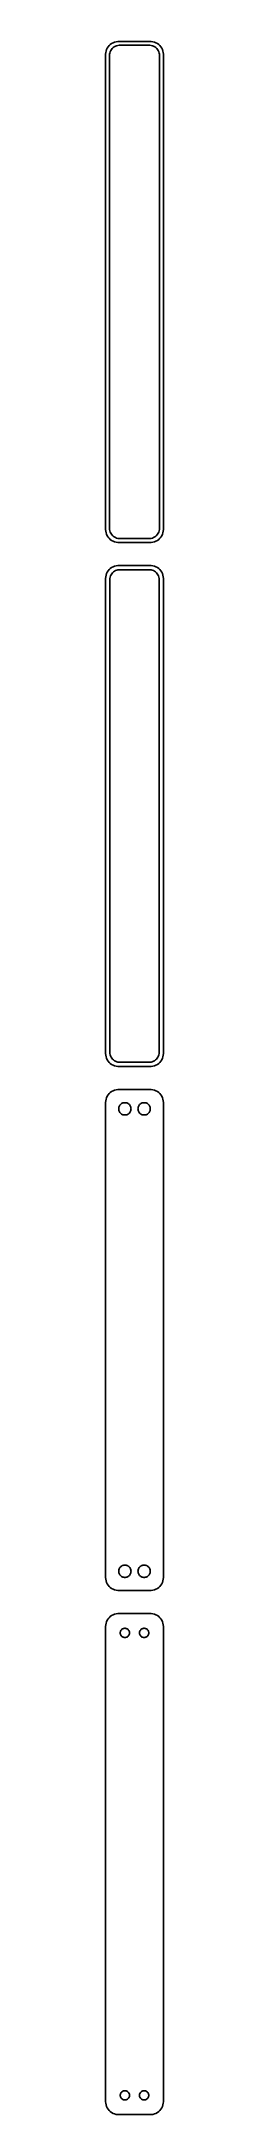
# Model space of a CAD drawing. Header units: metres. Extents: x -11 to 11, y 515 to 1321.
import ezdxf

# ---------------------------------------------------------------- set-up
doc = ezdxf.new("R2010")
doc.units = ezdxf.units.M

msp = doc.modelspace()

# ---------------------------------------------------------------- linework, layer by layer
for p, q in [((-11.2106, 1317.13), (-11.25, 1316.5)), ((-11.25, 1316.5), (-11.25, 1131.5)), ((-11.0929, 1317.74), (-11.2106, 1317.13)), ((-10.8989, 1318.34), (-11.0929, 1317.74)), ((-10.6315, 1318.91), (-10.8989, 1318.34)), ((-10.2951, 1319.44), (-10.6315, 1318.91)), ((-9.89484, 1319.92), (-10.2951, 1319.44)), ((-9.43712, 1320.35), (-9.89484, 1319.92)), ((-9.75, 1316), (-9.71844, 1316.5)), ((-9.75, 1132), (-9.75, 1316)), ((-9.71844, 1316.5), (-9.62433, 1316.99)), ((-9.62433, 1316.99), (-9.4691, 1317.47)), ((-9.4691, 1317.47), (-9.25522, 1317.93)), ((-8.92912, 1320.72), (-9.43712, 1320.35)), ((-9.25522, 1317.93), (-8.98605, 1318.35)), ((-8.98605, 1318.35), (-8.66586, 1318.74)), ((-8.37889, 1321.02), (-8.92912, 1320.72)), ((-8.66586, 1318.74), (-8.29968, 1319.08)), ((-7.79507, 1321.26), (-8.37889, 1321.02)), ((-8.29968, 1319.08), (-7.8933, 1319.38)), ((-7.8933, 1319.38), (-7.45311, 1319.62)), ((-7.1869, 1321.41), (-7.79507, 1321.26)), ((-7.45311, 1319.62), (-6.98605, 1319.8)), ((-6.56395, 1321.49), (-7.1869, 1321.41)), ((-6.98605, 1319.8), (-6.49951, 1319.93)), ((6.56395, 1321.49), (-6.56395, 1321.49)), ((-6.49951, 1319.93), (-6.00116, 1319.99)), ((-6.00116, 1319.99), (6.00116, 1319.99)), ((6.00116, 1319.99), (6.49951, 1319.93)), ((6.49951, 1319.93), (6.98605, 1319.8)), ((7.1869, 1321.41), (6.56395, 1321.49)), ((6.98605, 1319.8), (7.45311, 1319.62)), ((7.79507, 1321.26), (7.1869, 1321.41)), ((7.45311, 1319.62), (7.8933, 1319.38)), ((8.37889, 1321.02), (7.79507, 1321.26)), ((7.8933, 1319.38), (8.29968, 1319.08)), ((8.29968, 1319.08), (8.66586, 1318.74)), ((8.92912, 1320.72), (8.37889, 1321.02)), ((8.66586, 1318.74), (8.98605, 1318.35)), ((9.43712, 1320.35), (8.92912, 1320.72)), ((8.98605, 1318.35), (9.25522, 1317.93)), ((9.25522, 1317.93), (9.4691, 1317.47)), ((9.89484, 1319.92), (9.43712, 1320.35)), ((9.4691, 1317.47), (9.62433, 1316.99)), ((9.62433, 1316.99), (9.71844, 1316.5)), ((9.71844, 1316.5), (9.75, 1316)), ((9.75, 1316), (9.75, 1132)), ((10.2951, 1319.44), (9.89484, 1319.92)), ((10.6315, 1318.91), (10.2951, 1319.44)), ((10.8989, 1318.34), (10.6315, 1318.91)), ((11.0929, 1317.74), (10.8989, 1318.34)), ((11.2106, 1317.13), (11.0929, 1317.74)), ((11.25, 1316.5), (11.2106, 1317.13)), ((11.25, 1131.5), (11.25, 1316.5)), ((-11.25, 1131.5), (-11.2106, 1130.87)), ((-11.2106, 1130.87), (-11.0929, 1130.26)), ((-11.0929, 1130.26), (-10.8989, 1129.66)), ((-9.71844, 1131.5), (-9.75, 1132)), ((-9.62433, 1131.01), (-9.71844, 1131.5)), ((-9.4691, 1130.53), (-9.62433, 1131.01)), ((-9.25522, 1130.07), (-9.4691, 1130.53)), ((-8.98605, 1129.65), (-9.25522, 1130.07)), ((9.25522, 1130.07), (8.98605, 1129.65)), ((9.4691, 1130.53), (9.25522, 1130.07)), ((9.62433, 1131.01), (9.4691, 1130.53)), ((9.71844, 1131.5), (9.62433, 1131.01)), ((9.75, 1132), (9.71844, 1131.5)), ((10.8989, 1129.66), (11.0929, 1130.26)), ((11.0929, 1130.26), (11.2106, 1130.87)), ((11.2106, 1130.87), (11.25, 1131.5)), ((-10.8989, 1129.66), (-10.6315, 1129.09)), ((-10.6315, 1129.09), (-10.2951, 1128.56)), ((-10.2951, 1128.56), (-9.89484, 1128.08)), ((-9.89484, 1128.08), (-9.43712, 1127.65)), ((-9.43712, 1127.65), (-8.92912, 1127.28)), ((-8.66586, 1129.26), (-8.98605, 1129.65)), ((-8.92912, 1127.28), (-8.37889, 1126.98)), ((-8.29968, 1128.92), (-8.66586, 1129.26)), ((-8.37889, 1126.98), (-7.79507, 1126.74)), ((-7.8933, 1128.62), (-8.29968, 1128.92)), ((-7.45311, 1128.38), (-7.8933, 1128.62)), ((-7.79507, 1126.74), (-7.1869, 1126.59)), ((-6.98605, 1128.2), (-7.45311, 1128.38)), ((-7.1869, 1126.59), (-6.56395, 1126.51)), ((-6.49951, 1128.07), (-6.98605, 1128.2)), ((-6.56395, 1126.51), (6.56395, 1126.51)), ((-6.00116, 1128.01), (-6.49951, 1128.07)), ((6.00116, 1128.01), (-6.00116, 1128.01)), ((6.49951, 1128.07), (6.00116, 1128.01)), ((6.98605, 1128.2), (6.49951, 1128.07)), ((6.56395, 1126.51), (7.1869, 1126.59)), ((7.45311, 1128.38), (6.98605, 1128.2)), ((7.1869, 1126.59), (7.79507, 1126.74)), ((7.8933, 1128.62), (7.45311, 1128.38)), ((7.79507, 1126.74), (8.37889, 1126.98)), ((8.29968, 1128.92), (7.8933, 1128.62)), ((8.66586, 1129.26), (8.29968, 1128.92)), ((8.37889, 1126.98), (8.92912, 1127.28)), ((8.98605, 1129.65), (8.66586, 1129.26)), ((8.92912, 1127.28), (9.43712, 1127.65)), ((9.43712, 1127.65), (9.89484, 1128.08)), ((9.89484, 1128.08), (10.2951, 1128.56)), ((10.2951, 1128.56), (10.6315, 1129.09)), ((10.6315, 1129.09), (10.8989, 1129.66)), ((-11.0929, 1113.74), (-11.2106, 1113.13)), ((-10.8989, 1114.34), (-11.0929, 1113.74)), ((-10.6315, 1114.91), (-10.8989, 1114.34)), ((-10.2951, 1115.44), (-10.6315, 1114.91)), ((-9.89484, 1115.92), (-10.2951, 1115.44)), ((-9.43712, 1116.35), (-9.89484, 1115.92)), ((-8.92912, 1116.72), (-9.43712, 1116.35)), ((-9.35068, 1113.43), (-9.1436, 1113.87)), ((-9.1436, 1113.87), (-8.88301, 1114.28)), ((-8.37889, 1117.02), (-8.92912, 1116.72)), ((-8.88301, 1114.28), (-8.57301, 1114.65)), ((-8.57301, 1114.65), (-8.21851, 1114.98)), ((-7.79507, 1117.26), (-8.37889, 1117.02)), ((-8.21851, 1114.98), (-7.82506, 1115.27)), ((-7.82506, 1115.27), (-7.39888, 1115.5)), ((-7.1869, 1117.41), (-7.79507, 1117.26)), ((-7.39888, 1115.5), (-6.9467, 1115.68)), ((-6.56395, 1117.49), (-7.1869, 1117.41)), ((-6.9467, 1115.68), (-6.47565, 1115.8)), ((6.56395, 1117.49), (-6.56395, 1117.49)), ((-6.47565, 1115.8), (-5.99316, 1115.86)), ((-5.99316, 1115.86), (5.99316, 1115.86)), ((5.99316, 1115.86), (6.47565, 1115.8)), ((6.47565, 1115.8), (6.9467, 1115.68)), ((7.1869, 1117.41), (6.56395, 1117.49)), ((6.9467, 1115.68), (7.39888, 1115.5)), ((7.79507, 1117.26), (7.1869, 1117.41)), ((7.39888, 1115.5), (7.82506, 1115.27)), ((8.37889, 1117.02), (7.79507, 1117.26)), ((7.82506, 1115.27), (8.21851, 1114.98)), ((8.21851, 1114.98), (8.57301, 1114.65)), ((8.92912, 1116.72), (8.37889, 1117.02)), ((8.57301, 1114.65), (8.88301, 1114.28)), ((8.88301, 1114.28), (9.1436, 1113.87)), ((9.43712, 1116.35), (8.92912, 1116.72)), ((9.1436, 1113.87), (9.35068, 1113.43)), ((9.89484, 1115.92), (9.43712, 1116.35)), ((10.2951, 1115.44), (9.89484, 1115.92)), ((10.6315, 1114.91), (10.2951, 1115.44)), ((10.8989, 1114.34), (10.6315, 1114.91)), ((11.0929, 1113.74), (10.8989, 1114.34)), ((11.2106, 1113.13), (11.0929, 1113.74)), ((-11.2106, 1113.13), (-11.25, 1112.5)), ((-11.25, 1112.5), (-11.25, 927.5)), ((-9.62262, 1112), (-9.59209, 1112.49)), ((-9.62262, 928), (-9.62262, 1112)), ((-9.59209, 1112.49), (-9.50096, 1112.96)), ((-9.50096, 1112.96), (-9.35068, 1113.43)), ((9.35068, 1113.43), (9.50096, 1112.96)), ((9.50096, 1112.96), (9.59209, 1112.49)), ((9.59209, 1112.49), (9.62262, 1112)), ((9.62262, 1112), (9.62262, 928)), ((11.25, 1112.5), (11.2106, 1113.13)), ((11.25, 927.5), (11.25, 1112.5)), ((-11.25, 927.5), (-11.2106, 926.873)), ((-11.2106, 926.873), (-11.0929, 926.257)), ((-11.0929, 926.257), (-10.8989, 925.659)), ((-10.8989, 925.659), (-10.6315, 925.091)), ((-10.6315, 925.091), (-10.2951, 924.561)), ((-10.2951, 924.561), (-9.89484, 924.077)), ((-9.89484, 924.077), (-9.43712, 923.647)), ((-9.59209, 927.515), (-9.62262, 928)), ((-9.50096, 927.037), (-9.59209, 927.515)), ((-9.35068, 926.574), (-9.50096, 927.037)), ((-9.43712, 923.647), (-8.92912, 923.278)), ((-9.1436, 926.134), (-9.35068, 926.574)), ((-8.88301, 925.724), (-9.1436, 926.134)), ((-8.92912, 923.278), (-8.37889, 922.976)), ((-8.57301, 925.349), (-8.88301, 925.724)), ((-8.21851, 925.016), (-8.57301, 925.349)), ((-8.37889, 922.976), (-7.79507, 922.745)), ((-7.82506, 924.73), (-8.21851, 925.016)), ((-7.39888, 924.496), (-7.82506, 924.73)), ((-7.79507, 922.745), (-7.1869, 922.589)), ((-6.9467, 924.317), (-7.39888, 924.496)), ((-7.1869, 922.589), (-6.56395, 922.51)), ((-6.47565, 924.196), (-6.9467, 924.317)), ((-6.56395, 922.51), (6.56395, 922.51)), ((-5.99316, 924.135), (-6.47565, 924.196)), ((5.99316, 924.135), (-5.99316, 924.135)), ((6.47565, 924.196), (5.99316, 924.135)), ((6.9467, 924.317), (6.47565, 924.196)), ((6.56395, 922.51), (7.1869, 922.589)), ((7.39888, 924.496), (6.9467, 924.317)), ((7.1869, 922.589), (7.79507, 922.745)), ((7.82506, 924.73), (7.39888, 924.496)), ((7.79507, 922.745), (8.37889, 922.976)), ((8.21851, 925.016), (7.82506, 924.73)), ((8.57301, 925.349), (8.21851, 925.016)), ((8.37889, 922.976), (8.92912, 923.278)), ((8.88301, 925.724), (8.57301, 925.349)), ((9.1436, 926.134), (8.88301, 925.724)), ((8.92912, 923.278), (9.43712, 923.647)), ((9.35068, 926.574), (9.1436, 926.134)), ((9.50096, 927.037), (9.35068, 926.574)), ((9.43712, 923.647), (9.89484, 924.077)), ((9.59209, 927.515), (9.50096, 927.037)), ((9.62262, 928), (9.59209, 927.515)), ((9.89484, 924.077), (10.2951, 924.561)), ((10.2951, 924.561), (10.6315, 925.091)), ((10.6315, 925.091), (10.8989, 925.659)), ((10.8989, 925.659), (11.0929, 926.257)), ((11.0929, 926.257), (11.2106, 926.873)), ((11.2106, 926.873), (11.25, 927.5)), ((-9.89484, 911.923), (-10.2951, 911.439)), ((-9.43712, 912.353), (-9.89484, 911.923)), ((-8.92912, 912.722), (-9.43712, 912.353)), ((-8.37889, 913.024), (-8.92912, 912.722)), ((-7.79507, 913.255), (-8.37889, 913.024)), ((-7.1869, 913.411), (-7.79507, 913.255)), ((-6.56395, 913.49), (-7.1869, 913.411)), ((6.56395, 913.49), (-6.56395, 913.49)), ((7.1869, 913.411), (6.56395, 913.49)), ((7.79507, 913.255), (7.1869, 913.411)), ((8.37889, 913.024), (7.79507, 913.255)), ((8.92912, 912.722), (8.37889, 913.024)), ((9.43712, 912.353), (8.92912, 912.722)), ((9.89484, 911.923), (9.43712, 912.353)), ((10.2951, 911.439), (9.89484, 911.923)), ((-11.2106, 909.127), (-11.25, 908.5)), ((-11.25, 908.5), (-11.25, 723.5)), ((-11.0929, 909.743), (-11.2106, 909.127)), ((-10.8989, 910.341), (-11.0929, 909.743)), ((-10.6315, 910.909), (-10.8989, 910.341)), ((-10.2951, 911.439), (-10.6315, 910.909)), ((-6.14999, 906), (-6.13107, 906.301)), ((-6.13107, 905.699), (-6.14999, 906)), ((-6.13107, 906.301), (-6.07458, 906.597)), ((-6.07458, 905.403), (-6.13107, 905.699)), ((-6.07458, 906.597), (-5.98146, 906.883)), ((-5.98146, 905.117), (-6.07458, 905.403)), ((-5.98146, 906.883), (-5.85313, 907.156)), ((-5.85313, 904.844), (-5.98146, 905.117)), ((-5.85313, 907.156), (-5.69164, 907.411)), ((-5.69164, 904.589), (-5.85313, 904.844)), ((-5.69164, 907.411), (-5.49951, 907.643)), ((-5.49951, 904.357), (-5.69164, 904.589)), ((-5.49951, 907.643), (-5.27982, 907.849)), ((-5.27982, 904.151), (-5.49951, 904.357)), ((-5.27982, 907.849), (-5.03598, 908.026)), ((-5.03598, 903.974), (-5.27982, 904.151)), ((-5.03598, 908.026), (-4.77187, 908.172)), ((-4.77187, 903.828), (-5.03598, 903.974)), ((-4.77187, 908.172), (-4.49164, 908.283)), ((-4.49164, 903.717), (-4.77187, 903.828)), ((-4.49164, 908.283), (-4.19971, 908.357)), ((-4.19971, 908.357), (-3.9007, 908.395)), ((-3.9007, 908.395), (-3.59929, 908.395)), ((-3.59929, 908.395), (-3.30028, 908.357)), ((-3.30028, 908.357), (-3.00835, 908.283)), ((-3.00835, 908.283), (-2.72812, 908.172)), ((-2.72812, 903.828), (-3.00835, 903.717)), ((-2.72812, 908.172), (-2.464, 908.026)), ((-2.464, 903.974), (-2.72812, 903.828)), ((-2.464, 908.026), (-2.22017, 907.849)), ((-2.22017, 904.151), (-2.464, 903.974)), ((-2.22017, 907.849), (-2.00047, 907.643)), ((-2.00047, 904.357), (-2.22017, 904.151)), ((-2.00047, 907.643), (-1.80835, 907.411)), ((-1.80835, 904.589), (-2.00047, 904.357)), ((-1.80835, 907.411), (-1.64685, 907.156)), ((-1.64685, 904.844), (-1.80835, 904.589)), ((-1.64685, 907.156), (-1.51852, 906.883)), ((-1.51852, 905.117), (-1.64685, 904.844)), ((-1.51852, 906.883), (-1.4254, 906.597)), ((-1.4254, 905.403), (-1.51852, 905.117)), ((-1.4254, 906.597), (-1.36891, 906.301)), ((-1.36891, 905.699), (-1.4254, 905.403)), ((-1.36891, 906.301), (-1.34999, 906)), ((-1.34999, 906), (-1.36891, 905.699)), ((1.34999, 906), (1.36891, 906.301)), ((1.36891, 905.699), (1.34999, 906)), ((1.36891, 906.301), (1.4254, 906.597)), ((1.4254, 905.403), (1.36891, 905.699)), ((1.4254, 906.597), (1.51852, 906.883)), ((1.51852, 905.117), (1.4254, 905.403)), ((1.51852, 906.883), (1.64685, 907.156)), ((1.64685, 904.844), (1.51852, 905.117)), ((1.64685, 907.156), (1.80835, 907.411)), ((1.80835, 904.589), (1.64685, 904.844)), ((1.80835, 907.411), (2.00047, 907.643)), ((2.00047, 904.357), (1.80835, 904.589)), ((2.00047, 907.643), (2.22017, 907.849)), ((2.22017, 904.151), (2.00047, 904.357)), ((2.22017, 907.849), (2.464, 908.026)), ((2.464, 903.974), (2.22017, 904.151)), ((2.464, 908.026), (2.72812, 908.172)), ((2.72812, 903.828), (2.464, 903.974)), ((2.72812, 908.172), (3.00835, 908.283)), ((3.00835, 903.717), (2.72812, 903.828)), ((3.00835, 908.283), (3.30028, 908.357)), ((3.30028, 908.357), (3.59929, 908.395)), ((3.59929, 908.395), (3.9007, 908.395)), ((3.9007, 908.395), (4.19971, 908.357)), ((4.19971, 908.357), (4.49164, 908.283)), ((4.49164, 908.283), (4.77187, 908.172)), ((4.77187, 903.828), (4.49164, 903.717)), ((4.77187, 908.172), (5.03598, 908.026)), ((5.03598, 903.974), (4.77187, 903.828)), ((5.03598, 908.026), (5.27982, 907.849)), ((5.27982, 904.151), (5.03598, 903.974)), ((5.27982, 907.849), (5.49951, 907.643)), ((5.49951, 904.357), (5.27982, 904.151)), ((5.49951, 907.643), (5.69164, 907.411)), ((5.69164, 904.589), (5.49951, 904.357)), ((5.69164, 907.411), (5.85313, 907.156)), ((5.85313, 904.844), (5.69164, 904.589)), ((5.85313, 907.156), (5.98146, 906.883)), ((5.98146, 905.117), (5.85313, 904.844)), ((5.98146, 906.883), (6.07458, 906.597)), ((6.07458, 905.403), (5.98146, 905.117)), ((6.07458, 906.597), (6.13107, 906.301)), ((6.13107, 905.699), (6.07458, 905.403)), ((6.13107, 906.301), (6.14999, 906)), ((6.14999, 906), (6.13107, 905.699)), ((10.6315, 910.909), (10.2951, 911.439)), ((10.8989, 910.341), (10.6315, 910.909)), ((11.0929, 909.743), (10.8989, 910.341)), ((11.2106, 909.127), (11.0929, 909.743)), ((11.25, 908.5), (11.2106, 909.127)), ((11.25, 723.5), (11.25, 908.5)), ((-4.19971, 903.643), (-4.49164, 903.717)), ((-3.9007, 903.605), (-4.19971, 903.643)), ((-3.59929, 903.605), (-3.9007, 903.605)), ((-3.30028, 903.643), (-3.59929, 903.605)), ((-3.00835, 903.717), (-3.30028, 903.643)), ((3.30028, 903.643), (3.00835, 903.717)), ((3.59929, 903.605), (3.30028, 903.643)), ((3.9007, 903.605), (3.59929, 903.605)), ((4.19971, 903.643), (3.9007, 903.605)), ((4.49164, 903.717), (4.19971, 903.643)), ((-6.14999, 726), (-6.13107, 726.301)), ((-6.13107, 726.301), (-6.07458, 726.597)), ((-6.07458, 726.597), (-5.98146, 726.883)), ((-5.98146, 726.883), (-5.85313, 727.156)), ((-5.85313, 727.156), (-5.69164, 727.411)), ((-5.69164, 727.411), (-5.49951, 727.643)), ((-5.49951, 727.643), (-5.27982, 727.849)), ((-5.27982, 727.849), (-5.03598, 728.026)), ((-5.03598, 728.026), (-4.77187, 728.172)), ((-4.77187, 728.172), (-4.49164, 728.283)), ((-4.49164, 728.283), (-4.19971, 728.357)), ((-4.19971, 728.357), (-3.9007, 728.395)), ((-3.9007, 728.395), (-3.59929, 728.395)), ((-3.59929, 728.395), (-3.30028, 728.357)), ((-3.30028, 728.357), (-3.00835, 728.283)), ((-3.00835, 728.283), (-2.72812, 728.172)), ((-2.72812, 728.172), (-2.464, 728.026)), ((-2.464, 728.026), (-2.22017, 727.849)), ((-2.22017, 727.849), (-2.00047, 727.643)), ((-2.00047, 727.643), (-1.80835, 727.411)), ((-1.80835, 727.411), (-1.64685, 727.156)), ((-1.64685, 727.156), (-1.51852, 726.883)), ((-1.51852, 726.883), (-1.4254, 726.597)), ((-1.4254, 726.597), (-1.36891, 726.301)), ((-1.36891, 726.301), (-1.34999, 726)), ((1.34999, 726), (1.36891, 726.301)), ((1.36891, 726.301), (1.4254, 726.597)), ((1.4254, 726.597), (1.51852, 726.883)), ((1.51852, 726.883), (1.64685, 727.156)), ((1.64685, 727.156), (1.80835, 727.411)), ((1.80835, 727.411), (2.00047, 727.643)), ((2.00047, 727.643), (2.22017, 727.849)), ((2.22017, 727.849), (2.464, 728.026)), ((2.464, 728.026), (2.72812, 728.172)), ((2.72812, 728.172), (3.00835, 728.283)), ((3.00835, 728.283), (3.30028, 728.357)), ((3.30028, 728.357), (3.59929, 728.395)), ((3.59929, 728.395), (3.9007, 728.395)), ((3.9007, 728.395), (4.19971, 728.357)), ((4.19971, 728.357), (4.49164, 728.283)), ((4.49164, 728.283), (4.77187, 728.172)), ((4.77187, 728.172), (5.03598, 728.026)), ((5.03598, 728.026), (5.27982, 727.849)), ((5.27982, 727.849), (5.49951, 727.643)), ((5.49951, 727.643), (5.69164, 727.411)), ((5.69164, 727.411), (5.85313, 727.156)), ((5.85313, 727.156), (5.98146, 726.883)), ((5.98146, 726.883), (6.07458, 726.597)), ((6.07458, 726.597), (6.13107, 726.301)), ((6.13107, 726.301), (6.14999, 726)), ((-11.25, 723.5), (-11.2106, 722.873)), ((-11.2106, 722.873), (-11.0929, 722.257)), ((-11.0929, 722.257), (-10.8989, 721.659)), ((-10.8989, 721.659), (-10.6315, 721.091)), ((-10.6315, 721.091), (-10.2951, 720.561)), ((-10.2951, 720.561), (-9.89484, 720.077)), ((-9.89484, 720.077), (-9.43712, 719.647)), ((-9.43712, 719.647), (-8.92912, 719.278)), ((-8.92912, 719.278), (-8.37889, 718.976)), ((-8.37889, 718.976), (-7.79507, 718.745)), ((-7.79507, 718.745), (-7.1869, 718.589)), ((-7.1869, 718.589), (-6.56395, 718.51)), ((-6.56395, 718.51), (6.56395, 718.51)), ((-6.13107, 725.699), (-6.14999, 726)), ((-6.07458, 725.403), (-6.13107, 725.699)), ((-5.98146, 725.117), (-6.07458, 725.403)), ((-5.85313, 724.844), (-5.98146, 725.117)), ((-5.69164, 724.589), (-5.85313, 724.844)), ((-5.49951, 724.357), (-5.69164, 724.589)), ((-5.27982, 724.151), (-5.49951, 724.357)), ((-5.03598, 723.974), (-5.27982, 724.151)), ((-4.77187, 723.828), (-5.03598, 723.974)), ((-4.49164, 723.717), (-4.77187, 723.828)), ((-4.19971, 723.643), (-4.49164, 723.717)), ((-3.9007, 723.605), (-4.19971, 723.643)), ((-3.59929, 723.605), (-3.9007, 723.605)), ((-3.30028, 723.643), (-3.59929, 723.605)), ((-3.00835, 723.717), (-3.30028, 723.643)), ((-2.72812, 723.828), (-3.00835, 723.717)), ((-2.464, 723.974), (-2.72812, 723.828)), ((-2.22017, 724.151), (-2.464, 723.974)), ((-2.00047, 724.357), (-2.22017, 724.151)), ((-1.80835, 724.589), (-2.00047, 724.357)), ((-1.64685, 724.844), (-1.80835, 724.589)), ((-1.51852, 725.117), (-1.64685, 724.844)), ((-1.4254, 725.403), (-1.51852, 725.117)), ((-1.36891, 725.699), (-1.4254, 725.403)), ((-1.34999, 726), (-1.36891, 725.699)), ((1.36891, 725.699), (1.34999, 726)), ((1.4254, 725.403), (1.36891, 725.699)), ((1.51852, 725.117), (1.4254, 725.403)), ((1.64685, 724.844), (1.51852, 725.117)), ((1.80835, 724.589), (1.64685, 724.844)), ((2.00047, 724.357), (1.80835, 724.589)), ((2.22017, 724.151), (2.00047, 724.357)), ((2.464, 723.974), (2.22017, 724.151)), ((2.72812, 723.828), (2.464, 723.974)), ((3.00835, 723.717), (2.72812, 723.828)), ((3.30028, 723.643), (3.00835, 723.717)), ((3.59929, 723.605), (3.30028, 723.643)), ((3.9007, 723.605), (3.59929, 723.605)), ((4.19971, 723.643), (3.9007, 723.605)), ((4.49164, 723.717), (4.19971, 723.643)), ((4.77187, 723.828), (4.49164, 723.717)), ((5.03598, 723.974), (4.77187, 723.828)), ((5.27982, 724.151), (5.03598, 723.974)), ((5.49951, 724.357), (5.27982, 724.151)), ((5.69164, 724.589), (5.49951, 724.357)), ((5.85313, 724.844), (5.69164, 724.589)), ((5.98146, 725.117), (5.85313, 724.844)), ((6.07458, 725.403), (5.98146, 725.117)), ((6.13107, 725.699), (6.07458, 725.403)), ((6.14999, 726), (6.13107, 725.699)), ((6.56395, 718.51), (7.1869, 718.589)), ((7.1869, 718.589), (7.79507, 718.745)), ((7.79507, 718.745), (8.37889, 718.976)), ((8.37889, 718.976), (8.92912, 719.278)), ((8.92912, 719.278), (9.43712, 719.647)), ((9.43712, 719.647), (9.89484, 720.077)), ((9.89484, 720.077), (10.2951, 720.561)), ((10.2951, 720.561), (10.6315, 721.091)), ((10.6315, 721.091), (10.8989, 721.659)), ((10.8989, 721.659), (11.0929, 722.257)), ((11.0929, 722.257), (11.2106, 722.873)), ((11.2106, 722.873), (11.25, 723.5)), ((-11.2106, 705.127), (-11.25, 704.5)), ((-11.25, 704.5), (-11.25, 519.5)), ((-11.0929, 705.743), (-11.2106, 705.127)), ((-10.8989, 706.341), (-11.0929, 705.743)), ((-10.6315, 706.909), (-10.8989, 706.341)), ((-10.2951, 707.439), (-10.6315, 706.909)), ((-9.89484, 707.923), (-10.2951, 707.439)), ((-9.43712, 708.353), (-9.89484, 707.923)), ((-8.92912, 708.722), (-9.43712, 708.353)), ((-8.37889, 709.024), (-8.92912, 708.722)), ((-7.79507, 709.255), (-8.37889, 709.024)), ((-7.1869, 709.411), (-7.79507, 709.255)), ((-6.56395, 709.49), (-7.1869, 709.411)), ((6.56395, 709.49), (-6.56395, 709.49)), ((-5.54999, 702), (-5.5358, 702.226)), ((-5.5358, 702.226), (-5.49344, 702.448)), ((-5.49344, 702.448), (-5.42358, 702.663)), ((-5.42358, 702.663), (-5.32735, 702.867)), ((-5.32735, 702.867), (-5.20622, 703.058)), ((-5.20622, 703.058), (-5.06213, 703.232)), ((-5.06213, 703.232), (-4.89735, 703.387)), ((-4.89735, 703.387), (-4.71448, 703.52)), ((-4.71448, 703.52), (-4.51639, 703.629)), ((-4.51639, 703.629), (-4.30623, 703.712)), ((-4.30623, 703.712), (-4.08728, 703.768)), ((-4.08728, 703.768), (-3.86302, 703.796)), ((-3.86302, 703.796), (-3.63696, 703.796)), ((-3.63696, 703.796), (-3.4127, 703.768)), ((-3.4127, 703.768), (-3.19376, 703.712)), ((-3.19376, 703.712), (-2.9836, 703.629)), ((-2.9836, 703.629), (-2.78551, 703.52)), ((-2.78551, 703.52), (-2.60263, 703.387)), ((-2.60263, 703.387), (-2.43785, 703.232)), ((-2.43785, 703.232), (-2.29376, 703.058)), ((-2.29376, 703.058), (-2.17264, 702.867)), ((-2.17264, 702.867), (-2.0764, 702.663)), ((-2.0764, 702.663), (-2.00655, 702.448)), ((-2.00655, 702.448), (-1.96419, 702.226)), ((-1.96419, 702.226), (-1.95, 702)), ((1.95, 702), (1.96419, 702.226)), ((1.96419, 702.226), (2.00655, 702.448)), ((2.00655, 702.448), (2.0764, 702.663)), ((2.0764, 702.663), (2.17264, 702.867)), ((2.17264, 702.867), (2.29376, 703.058)), ((2.29376, 703.058), (2.43785, 703.232)), ((2.43785, 703.232), (2.60263, 703.387)), ((2.60263, 703.387), (2.78551, 703.52)), ((2.78551, 703.52), (2.9836, 703.629)), ((2.9836, 703.629), (3.19376, 703.712)), ((3.19376, 703.712), (3.4127, 703.768)), ((3.4127, 703.768), (3.63696, 703.796)), ((3.63696, 703.796), (3.86302, 703.796)), ((3.86302, 703.796), (4.08728, 703.768)), ((4.08728, 703.768), (4.30623, 703.712)), ((4.30623, 703.712), (4.51639, 703.629)), ((4.51639, 703.629), (4.71448, 703.52)), ((4.71448, 703.52), (4.89735, 703.387)), ((4.89735, 703.387), (5.06213, 703.232)), ((5.06213, 703.232), (5.20622, 703.058)), ((5.20622, 703.058), (5.32735, 702.867)), ((5.32735, 702.867), (5.42358, 702.663)), ((5.42358, 702.663), (5.49344, 702.448)), ((5.49344, 702.448), (5.5358, 702.226)), ((5.5358, 702.226), (5.54999, 702)), ((7.1869, 709.411), (6.56395, 709.49)), ((7.79507, 709.255), (7.1869, 709.411)), ((8.37889, 709.024), (7.79507, 709.255)), ((8.92912, 708.722), (8.37889, 709.024)), ((9.43712, 708.353), (8.92912, 708.722)), ((9.89484, 707.923), (9.43712, 708.353)), ((10.2951, 707.439), (9.89484, 707.923)), ((10.6315, 706.909), (10.2951, 707.439)), ((10.8989, 706.341), (10.6315, 706.909)), ((11.0929, 705.743), (10.8989, 706.341)), ((11.2106, 705.127), (11.0929, 705.743)), ((11.25, 704.5), (11.2106, 705.127)), ((11.25, 519.5), (11.25, 704.5)), ((-5.5358, 701.774), (-5.54999, 702)), ((-5.49344, 701.552), (-5.5358, 701.774)), ((-5.42358, 701.337), (-5.49344, 701.552)), ((-5.32735, 701.133), (-5.42358, 701.337)), ((-5.20622, 700.942), (-5.32735, 701.133)), ((-5.06213, 700.768), (-5.20622, 700.942)), ((-4.89735, 700.613), (-5.06213, 700.768)), ((-4.71448, 700.48), (-4.89735, 700.613)), ((-4.51639, 700.371), (-4.71448, 700.48)), ((-4.30623, 700.288), (-4.51639, 700.371)), ((-4.08728, 700.232), (-4.30623, 700.288)), ((-3.86302, 700.204), (-4.08728, 700.232)), ((-3.63696, 700.204), (-3.86302, 700.204)), ((-3.4127, 700.232), (-3.63696, 700.204)), ((-3.19376, 700.288), (-3.4127, 700.232)), ((-2.9836, 700.371), (-3.19376, 700.288)), ((-2.78551, 700.48), (-2.9836, 700.371)), ((-2.60263, 700.613), (-2.78551, 700.48)), ((-2.43785, 700.768), (-2.60263, 700.613)), ((-2.29376, 700.942), (-2.43785, 700.768)), ((-2.17264, 701.133), (-2.29376, 700.942)), ((-2.0764, 701.337), (-2.17264, 701.133)), ((-2.00655, 701.552), (-2.0764, 701.337)), ((-1.96419, 701.774), (-2.00655, 701.552)), ((-1.95, 702), (-1.96419, 701.774)), ((1.96419, 701.774), (1.95, 702)), ((2.00655, 701.552), (1.96419, 701.774)), ((2.0764, 701.337), (2.00655, 701.552)), ((2.17264, 701.133), (2.0764, 701.337)), ((2.29376, 700.942), (2.17264, 701.133)), ((2.43785, 700.768), (2.29376, 700.942)), ((2.60263, 700.613), (2.43785, 700.768)), ((2.78551, 700.48), (2.60263, 700.613)), ((2.9836, 700.371), (2.78551, 700.48)), ((3.19376, 700.288), (2.9836, 700.371)), ((3.4127, 700.232), (3.19376, 700.288)), ((3.63696, 700.204), (3.4127, 700.232)), ((3.86302, 700.204), (3.63696, 700.204)), ((4.08728, 700.232), (3.86302, 700.204)), ((4.30623, 700.288), (4.08728, 700.232)), ((4.51639, 700.371), (4.30623, 700.288)), ((4.71448, 700.48), (4.51639, 700.371)), ((4.89735, 700.613), (4.71448, 700.48)), ((5.06213, 700.768), (4.89735, 700.613)), ((5.20622, 700.942), (5.06213, 700.768)), ((5.32735, 701.133), (5.20622, 700.942)), ((5.42358, 701.337), (5.32735, 701.133)), ((5.49344, 701.552), (5.42358, 701.337)), ((5.5358, 701.774), (5.49344, 701.552)), ((5.54999, 702), (5.5358, 701.774)), ((-11.25, 519.5), (-11.2106, 518.873)), ((-11.2106, 518.873), (-11.0929, 518.257)), ((-11.0929, 518.257), (-10.8989, 517.659)), ((-10.8989, 517.659), (-10.6315, 517.091)), ((-10.6315, 517.091), (-10.2951, 516.561)), ((-10.2951, 516.561), (-9.89484, 516.077)), ((-5.54999, 522), (-5.5358, 522.226)), ((-5.5358, 521.774), (-5.54999, 522)), ((-5.5358, 522.226), (-5.49344, 522.448)), ((-5.49344, 521.552), (-5.5358, 521.774)), ((-5.49344, 522.448), (-5.42358, 522.663)), ((-5.42358, 521.337), (-5.49344, 521.552)), ((-5.42358, 522.663), (-5.32735, 522.867)), ((-5.32735, 521.133), (-5.42358, 521.337)), ((-5.32735, 522.867), (-5.20622, 523.058)), ((-5.20622, 520.942), (-5.32735, 521.133)), ((-5.20622, 523.058), (-5.06213, 523.232)), ((-5.06213, 520.768), (-5.20622, 520.942)), ((-5.06213, 523.232), (-4.89735, 523.387)), ((-4.89735, 520.613), (-5.06213, 520.768)), ((-4.89735, 523.387), (-4.71448, 523.52)), ((-4.71448, 520.48), (-4.89735, 520.613)), ((-4.71448, 523.52), (-4.51639, 523.629)), ((-4.51639, 520.371), (-4.71448, 520.48)), ((-4.51639, 523.629), (-4.30623, 523.712)), ((-4.30623, 520.288), (-4.51639, 520.371)), ((-4.30623, 523.712), (-4.08728, 523.768)), ((-4.08728, 520.232), (-4.30623, 520.288)), ((-4.08728, 523.768), (-3.86302, 523.796)), ((-3.86302, 520.204), (-4.08728, 520.232)), ((-3.86302, 523.796), (-3.63696, 523.796)), ((-3.63696, 520.204), (-3.86302, 520.204)), ((-3.63696, 523.796), (-3.4127, 523.768)), ((-3.4127, 520.232), (-3.63696, 520.204)), ((-3.4127, 523.768), (-3.19376, 523.712)), ((-3.19376, 520.288), (-3.4127, 520.232)), ((-3.19376, 523.712), (-2.9836, 523.629)), ((-2.9836, 520.371), (-3.19376, 520.288)), ((-2.9836, 523.629), (-2.78551, 523.52)), ((-2.78551, 520.48), (-2.9836, 520.371)), ((-2.78551, 523.52), (-2.60263, 523.387)), ((-2.60263, 520.613), (-2.78551, 520.48)), ((-2.60263, 523.387), (-2.43785, 523.232)), ((-2.43785, 520.768), (-2.60263, 520.613)), ((-2.43785, 523.232), (-2.29376, 523.058)), ((-2.29376, 520.942), (-2.43785, 520.768)), ((-2.29376, 523.058), (-2.17264, 522.867)), ((-2.17264, 521.133), (-2.29376, 520.942)), ((-2.17264, 522.867), (-2.0764, 522.663)), ((-2.0764, 521.337), (-2.17264, 521.133)), ((-2.0764, 522.663), (-2.00655, 522.448)), ((-2.00655, 521.552), (-2.0764, 521.337)), ((-2.00655, 522.448), (-1.96419, 522.226)), ((-1.96419, 521.774), (-2.00655, 521.552)), ((-1.96419, 522.226), (-1.95, 522)), ((-1.95, 522), (-1.96419, 521.774)), ((1.95, 522), (1.96419, 522.226)), ((1.96419, 521.774), (1.95, 522)), ((1.96419, 522.226), (2.00655, 522.448)), ((2.00655, 521.552), (1.96419, 521.774)), ((2.00655, 522.448), (2.0764, 522.663)), ((2.0764, 521.337), (2.00655, 521.552)), ((2.0764, 522.663), (2.17264, 522.867)), ((2.17264, 521.133), (2.0764, 521.337)), ((2.17264, 522.867), (2.29376, 523.058)), ((2.29376, 520.942), (2.17264, 521.133)), ((2.29376, 523.058), (2.43785, 523.232)), ((2.43785, 520.768), (2.29376, 520.942)), ((2.43785, 523.232), (2.60263, 523.387)), ((2.60263, 520.613), (2.43785, 520.768)), ((2.60263, 523.387), (2.78551, 523.52)), ((2.78551, 520.48), (2.60263, 520.613)), ((2.78551, 523.52), (2.9836, 523.629)), ((2.9836, 520.371), (2.78551, 520.48)), ((2.9836, 523.629), (3.19376, 523.712)), ((3.19376, 520.288), (2.9836, 520.371)), ((3.19376, 523.712), (3.4127, 523.768)), ((3.4127, 520.232), (3.19376, 520.288)), ((3.4127, 523.768), (3.63696, 523.796)), ((3.63696, 520.204), (3.4127, 520.232)), ((3.63696, 523.796), (3.86302, 523.796)), ((3.86302, 520.204), (3.63696, 520.204)), ((3.86302, 523.796), (4.08728, 523.768)), ((4.08728, 520.232), (3.86302, 520.204)), ((4.08728, 523.768), (4.30623, 523.712)), ((4.30623, 520.288), (4.08728, 520.232)), ((4.30623, 523.712), (4.51639, 523.629)), ((4.51639, 520.371), (4.30623, 520.288)), ((4.51639, 523.629), (4.71448, 523.52)), ((4.71448, 520.48), (4.51639, 520.371)), ((4.71448, 523.52), (4.89735, 523.387)), ((4.89735, 520.613), (4.71448, 520.48)), ((4.89735, 523.387), (5.06213, 523.232)), ((5.06213, 520.768), (4.89735, 520.613)), ((5.06213, 523.232), (5.20622, 523.058)), ((5.20622, 520.942), (5.06213, 520.768)), ((5.20622, 523.058), (5.32735, 522.867)), ((5.32735, 521.133), (5.20622, 520.942)), ((5.32735, 522.867), (5.42358, 522.663)), ((5.42358, 521.337), (5.32735, 521.133)), ((5.42358, 522.663), (5.49344, 522.448)), ((5.49344, 521.552), (5.42358, 521.337)), ((5.49344, 522.448), (5.5358, 522.226)), ((5.5358, 521.774), (5.49344, 521.552)), ((5.5358, 522.226), (5.54999, 522)), ((5.54999, 522), (5.5358, 521.774)), ((9.89484, 516.077), (10.2951, 516.561)), ((10.2951, 516.561), (10.6315, 517.091)), ((10.6315, 517.091), (10.8989, 517.659)), ((10.8989, 517.659), (11.0929, 518.257)), ((11.0929, 518.257), (11.2106, 518.873)), ((11.2106, 518.873), (11.25, 519.5)), ((-9.89484, 516.077), (-9.43712, 515.647)), ((-9.43712, 515.647), (-8.92912, 515.278)), ((-8.92912, 515.278), (-8.37889, 514.976)), ((-8.37889, 514.976), (-7.79507, 514.745)), ((-7.79507, 514.745), (-7.1869, 514.589)), ((-7.1869, 514.589), (-6.56395, 514.51)), ((-6.56395, 514.51), (6.56395, 514.51)), ((6.56395, 514.51), (7.1869, 514.589)), ((7.1869, 514.589), (7.79507, 514.745)), ((7.79507, 514.745), (8.37889, 514.976)), ((8.37889, 514.976), (8.92912, 515.278)), ((8.92912, 515.278), (9.43712, 515.647)), ((9.43712, 515.647), (9.89484, 516.077))]:
    msp.add_line(p, q)

doc.saveas('drawing.dxf')
